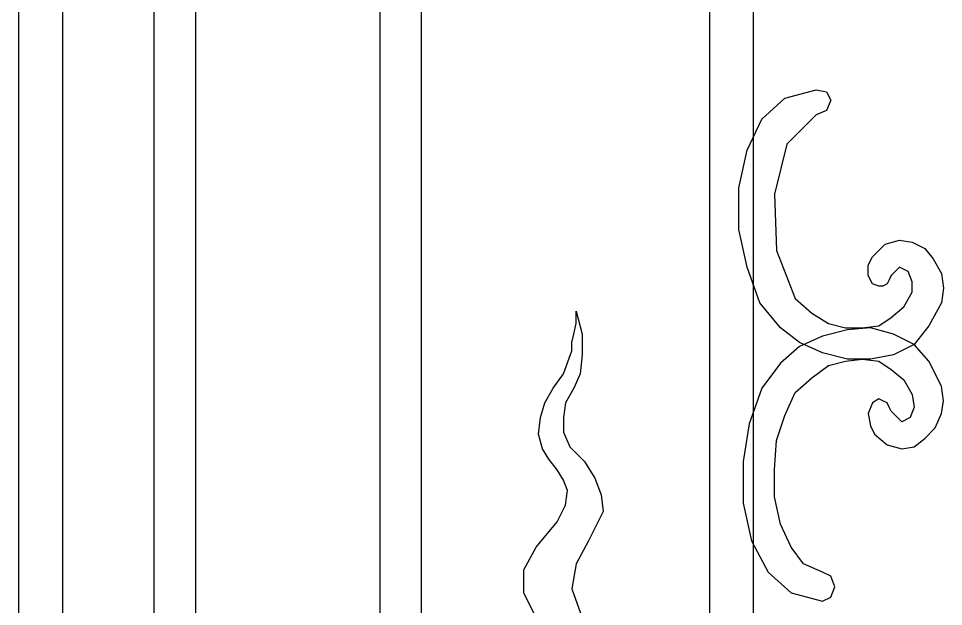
# Model space of a CAD drawing. Header units: centimetres. Extents: x -55 to 55, y -47 to 50.
# Drawn here: x -54.07 to -21.88, y 7.69 to 28.15 of the extents above; entities that cross this region are included whole.
import ezdxf

# ---------------------------------------------------------------- set-up
doc = ezdxf.new("R2010")
doc.units = ezdxf.units.CM
doc.header["$MEASUREMENT"] = 0
doc.layers.add('layer 1', color=7, linetype='Continuous')

msp = doc.modelspace()

# ---------------------------------------------------------------- linework, layer by layer
at = {"layer": 'layer 1', "color": 108}
for points, knots in [([(-54.06691, 42.81465), (-54.06691, 42.81465), (-47.89166, 42.81465), (-47.89166, 42.81465), (-47.89166, 42.81465), (-47.89166, 42.81465), (-47.89166, -42.69443), (-47.89166, -42.69443), (-47.89166, -42.69443), (-47.89166, -42.69443), (-54.06691, -42.69443), (-54.06691, -42.69443), (-54.06691, -42.69443), (-54.06691, -42.69443), (-54.06691, 42.81465), (-54.06691, 42.81465)], [0, 0, 0, 0, 0.25, 0.25, 0.25, 0.25, 0.5, 0.5, 0.5, 0.5, 0.75, 0.75, 0.75, 0.75, 1, 1, 1, 1]), ([(-41.49846, -43.49358), (-41.49846, -43.49358), (-41.49846, 36.85735), (-41.49846, 36.85735), (-41.49846, 36.85735), (-41.49846, 36.85735), (-40.04546, 37.00265), (-40.04546, 37.00265), (-40.04546, 37.00265), (-40.04546, 37.00265), (-40.04546, -43.34828), (-40.04546, -43.34828), (-40.04546, -43.34828), (-40.04546, -43.34828), (-41.49846, -43.49358), (-41.49846, -43.49358)], [0, 0, 0, 0, 0.25, 0.25, 0.25, 0.25, 0.5, 0.5, 0.5, 0.5, 0.75, 0.75, 0.75, 0.75, 1, 1, 1, 1]), ([(-30.01975, -43.49358), (-30.01975, -43.49358), (-30.01975, 36.6394), (-30.01975, 36.6394), (-30.01975, 36.6394), (-30.01975, 36.6394), (-28.4941, 36.7847), (-28.4941, 36.7847), (-28.4941, 36.7847), (-28.4941, 36.7847), (-28.4941, -43.34828), (-28.4941, -43.34828), (-28.4941, -43.34828), (-28.4941, -43.34828), (-30.01975, -43.49358), (-30.01975, -43.49358)], [0, 0, 0, 0, 0.25, 0.25, 0.25, 0.25, 0.5, 0.5, 0.5, 0.5, 0.75, 0.75, 0.75, 0.75, 1, 1, 1, 1]), ([(-23.6992, 19.20339), (-23.6992, 19.20339), (-23.4086, 19.49399), (-23.4086, 19.49399), (-23.4086, 19.49399), (-23.4086, 19.49399), (-23.118, 19.34869), (-23.118, 19.34869), (-23.118, 19.34869), (-23.118, 19.34869), (-22.9727, 18.98544), (-22.9727, 18.98544), (-22.9727, 18.98544), (-22.9727, 18.98544), (-22.9727, 18.62219), (-22.9727, 18.62219), (-22.9727, 18.62219), (-22.9727, 18.62219), (-23.2633, 18.11364), (-23.2633, 18.11364), (-23.2633, 18.11364), (-23.2633, 18.11364), (-23.6992, 17.75039), (-23.6992, 17.75039), (-23.6992, 17.75039), (-23.6992, 17.75039), (-24.1351, 17.45979), (-24.1351, 17.45979), (-24.1351, 17.45979), (-24.1351, 17.45979), (-24.7163, 17.38714), (-24.7163, 17.38714), (-24.7163, 17.38714), (-24.7163, 17.38714), (-25.2975, 17.38714), (-25.2975, 17.38714), (-25.2975, 17.38714), (-25.2975, 17.38714), (-25.8787, 17.53244), (-25.8787, 17.53244), (-25.8787, 17.53244), (-25.8787, 17.53244), (-26.4599, 17.89569), (-26.4599, 17.89569), (-26.4599, 17.89569), (-26.4599, 17.89569), (-27.0411, 18.40424), (-27.0411, 18.40424), (-27.0411, 18.40424), (-27.0411, 18.40424), (-27.69495, 20.0752), (-27.69495, 20.0752), (-27.69495, 20.0752), (-27.69495, 20.0752), (-27.7676, 22.03675), (-27.7676, 22.03675), (-27.7676, 22.03675), (-27.7676, 22.03675), (-27.3317, 23.78035), (-27.3317, 23.78035), (-27.3317, 23.78035), (-27.3317, 23.78035), (-26.3146, 24.79745), (-26.3146, 24.79745), (-26.3146, 24.79745), (-26.3146, 24.79745), (-25.95135, 24.94275), (-25.95135, 24.94275), (-25.95135, 24.94275), (-25.95135, 24.94275), (-25.80605, 25.306), (-25.80605, 25.306), (-25.80605, 25.306), (-25.80605, 25.306), (-25.95135, 25.5966), (-25.95135, 25.5966), (-25.95135, 25.5966), (-25.95135, 25.5966), (-26.3146, 25.66925), (-26.3146, 25.66925), (-26.3146, 25.66925), (-26.3146, 25.66925), (-27.40435, 25.37865), (-27.40435, 25.37865), (-27.40435, 25.37865), (-27.40435, 25.37865), (-28.2035, 24.65215), (-28.2035, 24.65215), (-28.2035, 24.65215), (-28.2035, 24.65215), (-28.71205, 23.5624), (-28.71205, 23.5624), (-28.71205, 23.5624), (-28.71205, 23.5624), (-29.00265, 22.2547), (-29.00265, 22.2547), (-29.00265, 22.2547), (-29.00265, 22.2547), (-29.00265, 20.8017), (-29.00265, 20.8017), (-29.00265, 20.8017), (-29.00265, 20.8017), (-28.71205, 19.49399), (-28.71205, 19.49399), (-28.71205, 19.49399), (-28.71205, 19.49399), (-28.27615, 18.25894), (-28.27615, 18.25894), (-28.27615, 18.25894), (-28.27615, 18.25894), (-27.54965, 17.38714), (-27.54965, 17.38714), (-27.54965, 17.38714), (-27.54965, 17.38714), (-26.8958, 16.87859), (-26.8958, 16.87859), (-26.8958, 16.87859), (-26.8958, 16.87859), (-26.09665, 16.51534), (-26.09665, 16.51534), (-26.09665, 16.51534), (-26.09665, 16.51534), (-25.22485, 16.29739), (-25.22485, 16.29739), (-25.22485, 16.29739), (-25.22485, 16.29739), (-24.4257, 16.29739), (-24.4257, 16.29739), (-24.4257, 16.29739), (-24.4257, 16.29739), (-23.62655, 16.44269), (-23.62655, 16.44269), (-23.62655, 16.44269), (-23.62655, 16.44269), (-22.90005, 16.80594), (-22.90005, 16.80594), (-22.90005, 16.80594), (-22.90005, 16.80594), (-22.3915, 17.45979), (-22.3915, 17.45979), (-22.3915, 17.45979), (-22.3915, 17.45979), (-21.9556, 18.25894), (-21.9556, 18.25894), (-21.9556, 18.25894), (-21.9556, 18.25894), (-21.88295, 18.76749), (-21.88295, 18.76749), (-21.88295, 18.76749), (-21.88295, 18.76749), (-21.9556, 19.27604), (-21.9556, 19.27604), (-21.9556, 19.27604), (-21.9556, 19.27604), (-22.2462, 19.7846), (-22.2462, 19.7846), (-22.2462, 19.7846), (-22.2462, 19.7846), (-22.5368, 20.14785), (-22.5368, 20.14785), (-22.5368, 20.14785), (-22.5368, 20.14785), (-22.9727, 20.3658), (-22.9727, 20.3658), (-22.9727, 20.3658), (-22.9727, 20.3658), (-23.4086, 20.43845), (-23.4086, 20.43845), (-23.4086, 20.43845), (-23.4086, 20.43845), (-23.91715, 20.29315), (-23.91715, 20.29315), (-23.91715, 20.29315), (-23.91715, 20.29315), (-24.35305, 19.85725), (-24.35305, 19.85725), (-24.35305, 19.85725), (-24.35305, 19.85725), (-24.49835, 19.56664), (-24.49835, 19.56664), (-24.49835, 19.56664), (-24.49835, 19.56664), (-24.49835, 19.20339), (-24.49835, 19.20339), (-24.49835, 19.20339), (-24.49835, 19.20339), (-24.35305, 18.91279), (-24.35305, 18.91279), (-24.35305, 18.91279), (-24.35305, 18.91279), (-24.1351, 18.84014), (-24.1351, 18.84014), (-24.1351, 18.84014), (-24.1351, 18.84014), (-23.9898, 18.84014), (-23.9898, 18.84014), (-23.9898, 18.84014), (-23.9898, 18.84014), (-23.8445, 18.91279), (-23.8445, 18.91279), (-23.8445, 18.91279), (-23.8445, 18.91279), (-23.77185, 19.05809), (-23.77185, 19.05809), (-23.77185, 19.05809), (-23.77185, 19.05809), (-23.6992, 19.20339), (-23.6992, 19.20339)], [0, 0, 0, 0, 0.01923077, 0.01923077, 0.01923077, 0.01923077, 0.03846154, 0.03846154, 0.03846154, 0.03846154, 0.05769231, 0.05769231, 0.05769231, 0.05769231, 0.07692308, 0.07692308, 0.07692308, 0.07692308, 0.09615385, 0.09615385, 0.09615385, 0.09615385, 0.11538462, 0.11538462, 0.11538462, 0.11538462, 0.13461538, 0.13461538, 0.13461538, 0.13461538, 0.15384615, 0.15384615, 0.15384615, 0.15384615, 0.17307692, 0.17307692, 0.17307692, 0.17307692, 0.19230769, 0.19230769, 0.19230769, 0.19230769, 0.21153846, 0.21153846, 0.21153846, 0.21153846, 0.23076923, 0.23076923, 0.23076923, 0.23076923, 0.25, 0.25, 0.25, 0.25, 0.26923077, 0.26923077, 0.26923077, 0.26923077, 0.28846154, 0.28846154, 0.28846154, 0.28846154, 0.30769231, 0.30769231, 0.30769231, 0.30769231, 0.32692308, 0.32692308, 0.32692308, 0.32692308, 0.34615385, 0.34615385, 0.34615385, 0.34615385, 0.36538462, 0.36538462, 0.36538462, 0.36538462, 0.38461538, 0.38461538, 0.38461538, 0.38461538, 0.40384615, 0.40384615, 0.40384615, 0.40384615, 0.42307692, 0.42307692, 0.42307692, 0.42307692, 0.44230769, 0.44230769, 0.44230769, 0.44230769, 0.46153846, 0.46153846, 0.46153846, 0.46153846, 0.48076923, 0.48076923, 0.48076923, 0.48076923, 0.5, 0.5, 0.5, 0.5, 0.51923077, 0.51923077, 0.51923077, 0.51923077, 0.53846154, 0.53846154, 0.53846154, 0.53846154, 0.55769231, 0.55769231, 0.55769231, 0.55769231, 0.57692308, 0.57692308, 0.57692308, 0.57692308, 0.59615385, 0.59615385, 0.59615385, 0.59615385, 0.61538462, 0.61538462, 0.61538462, 0.61538462, 0.63461538, 0.63461538, 0.63461538, 0.63461538, 0.65384615, 0.65384615, 0.65384615, 0.65384615, 0.67307692, 0.67307692, 0.67307692, 0.67307692, 0.69230769, 0.69230769, 0.69230769, 0.69230769, 0.71153846, 0.71153846, 0.71153846, 0.71153846, 0.73076923, 0.73076923, 0.73076923, 0.73076923, 0.75, 0.75, 0.75, 0.75, 0.76923077, 0.76923077, 0.76923077, 0.76923077, 0.78846154, 0.78846154, 0.78846154, 0.78846154, 0.80769231, 0.80769231, 0.80769231, 0.80769231, 0.82692308, 0.82692308, 0.82692308, 0.82692308, 0.84615385, 0.84615385, 0.84615385, 0.84615385, 0.86538462, 0.86538462, 0.86538462, 0.86538462, 0.88461538, 0.88461538, 0.88461538, 0.88461538, 0.90384615, 0.90384615, 0.90384615, 0.90384615, 0.92307692, 0.92307692, 0.92307692, 0.92307692, 0.94230769, 0.94230769, 0.94230769, 0.94230769, 0.96153846, 0.96153846, 0.96153846, 0.96153846, 0.98076923, 0.98076923, 0.98076923, 0.98076923, 1, 1, 1, 1]), ([(-33.7249, 10.99394), (-33.7249, 10.99394), (-33.79755, 11.57514), (-33.79755, 11.57514), (-33.79755, 11.57514), (-33.79755, 11.57514), (-34.0155, 12.15634), (-34.0155, 12.15634), (-34.0155, 12.15634), (-34.0155, 12.15634), (-34.37875, 12.73754), (-34.37875, 12.73754), (-34.37875, 12.73754), (-34.37875, 12.73754), (-34.8873, 13.24609), (-34.8873, 13.24609), (-34.8873, 13.24609), (-34.8873, 13.24609), (-35.10525, 13.75464), (-35.10525, 13.75464), (-35.10525, 13.75464), (-35.10525, 13.75464), (-35.10525, 14.26319), (-35.10525, 14.26319), (-35.10525, 14.26319), (-35.10525, 14.26319), (-35.0326, 14.77174), (-35.0326, 14.77174), (-35.0326, 14.77174), (-35.0326, 14.77174), (-34.742, 15.28029), (-34.742, 15.28029), (-34.742, 15.28029), (-34.742, 15.28029), (-34.52405, 15.78884), (-34.52405, 15.78884), (-34.52405, 15.78884), (-34.52405, 15.78884), (-34.4514, 16.44269), (-34.4514, 16.44269), (-34.4514, 16.44269), (-34.4514, 16.44269), (-34.4514, 17.16919), (-34.4514, 17.16919), (-34.4514, 17.16919), (-34.4514, 17.16919), (-34.66935, 17.96834), (-34.66935, 17.96834), (-34.66935, 17.96834), (-34.66935, 17.96834), (-34.66935, 17.53244), (-34.66935, 17.53244), (-34.66935, 17.53244), (-34.66935, 17.53244), (-34.742, 17.16919), (-34.742, 17.16919), (-34.742, 17.16919), (-34.742, 17.16919), (-34.81465, 16.87859), (-34.81465, 16.87859), (-34.81465, 16.87859), (-34.81465, 16.87859), (-34.81465, 16.58799), (-34.81465, 16.58799), (-34.81465, 16.58799), (-34.81465, 16.58799), (-35.10525, 15.78884), (-35.10525, 15.78884), (-35.10525, 15.78884), (-35.10525, 15.78884), (-35.4685, 15.28029), (-35.4685, 15.28029), (-35.4685, 15.28029), (-35.4685, 15.28029), (-35.7591, 14.77174), (-35.7591, 14.77174), (-35.7591, 14.77174), (-35.7591, 14.77174), (-35.9044, 14.26319), (-35.9044, 14.26319), (-35.9044, 14.26319), (-35.9044, 14.26319), (-35.97705, 13.68199), (-35.97705, 13.68199), (-35.97705, 13.68199), (-35.97705, 13.68199), (-35.83175, 13.17344), (-35.83175, 13.17344), (-35.83175, 13.17344), (-35.83175, 13.17344), (-35.6138, 12.81019), (-35.6138, 12.81019), (-35.6138, 12.81019), (-35.6138, 12.81019), (-35.3232, 12.44694), (-35.3232, 12.44694), (-35.3232, 12.44694), (-35.3232, 12.44694), (-35.10525, 12.08369), (-35.10525, 12.08369), (-35.10525, 12.08369), (-35.10525, 12.08369), (-34.95995, 11.72044), (-34.95995, 11.72044), (-34.95995, 11.72044), (-34.95995, 11.72044), (-35.0326, 11.21189), (-35.0326, 11.21189), (-35.0326, 11.21189), (-35.0326, 11.21189), (-35.3232, 10.63069), (-35.3232, 10.63069), (-35.3232, 10.63069), (-35.3232, 10.63069), (-36.0497, 9.75889), (-36.0497, 9.75889), (-36.0497, 9.75889), (-36.0497, 9.75889), (-36.4856, 8.95974), (-36.4856, 8.95974), (-36.4856, 8.95974), (-36.4856, 8.95974), (-36.4856, 8.16059), (-36.4856, 8.16059), (-36.4856, 8.16059), (-36.4856, 8.16059), (-36.0497, 7.28879), (-36.0497, 7.28879), (-36.0497, 7.28879), (-36.0497, 7.28879), (-35.7591, 7.21614), (-35.7591, 7.21614), (-35.7591, 7.21614), (-35.7591, 7.21614), (-35.1779, 7.14349), (-35.1779, 7.14349), (-35.1779, 7.14349), (-35.1779, 7.14349), (-34.66935, 7.14349), (-34.66935, 7.14349), (-34.66935, 7.14349), (-34.66935, 7.14349), (-34.4514, 7.28879), (-34.4514, 7.28879), (-34.4514, 7.28879), (-34.4514, 7.28879), (-34.81465, 8.30589), (-34.81465, 8.30589), (-34.81465, 8.30589), (-34.81465, 8.30589), (-34.66935, 9.17769), (-34.66935, 9.17769), (-34.66935, 9.17769), (-34.66935, 9.17769), (-34.23345, 9.97684), (-34.23345, 9.97684), (-34.23345, 9.97684), (-34.23345, 9.97684), (-33.7249, 10.99394), (-33.7249, 10.99394)], [0, 0, 0, 0, 0.025, 0.025, 0.025, 0.025, 0.05, 0.05, 0.05, 0.05, 0.075, 0.075, 0.075, 0.075, 0.1, 0.1, 0.1, 0.1, 0.125, 0.125, 0.125, 0.125, 0.15, 0.15, 0.15, 0.15, 0.175, 0.175, 0.175, 0.175, 0.2, 0.2, 0.2, 0.2, 0.225, 0.225, 0.225, 0.225, 0.25, 0.25, 0.25, 0.25, 0.275, 0.275, 0.275, 0.275, 0.3, 0.3, 0.3, 0.3, 0.325, 0.325, 0.325, 0.325, 0.35, 0.35, 0.35, 0.35, 0.375, 0.375, 0.375, 0.375, 0.4, 0.4, 0.4, 0.4, 0.425, 0.425, 0.425, 0.425, 0.45, 0.45, 0.45, 0.45, 0.475, 0.475, 0.475, 0.475, 0.5, 0.5, 0.5, 0.5, 0.525, 0.525, 0.525, 0.525, 0.55, 0.55, 0.55, 0.55, 0.575, 0.575, 0.575, 0.575, 0.6, 0.6, 0.6, 0.6, 0.625, 0.625, 0.625, 0.625, 0.65, 0.65, 0.65, 0.65, 0.675, 0.675, 0.675, 0.675, 0.7, 0.7, 0.7, 0.7, 0.725, 0.725, 0.725, 0.725, 0.75, 0.75, 0.75, 0.75, 0.775, 0.775, 0.775, 0.775, 0.8, 0.8, 0.8, 0.8, 0.825, 0.825, 0.825, 0.825, 0.85, 0.85, 0.85, 0.85, 0.875, 0.875, 0.875, 0.875, 0.9, 0.9, 0.9, 0.9, 0.925, 0.925, 0.925, 0.925, 0.95, 0.95, 0.95, 0.95, 0.975, 0.975, 0.975, 0.975, 1, 1, 1, 1]), ([(-23.6992, 14.48114), (-23.6992, 14.48114), (-23.33595, 14.11789), (-23.33595, 14.11789), (-23.33595, 14.11789), (-23.33595, 14.11789), (-23.04535, 14.26319), (-23.04535, 14.26319), (-23.04535, 14.26319), (-23.04535, 14.26319), (-22.90005, 14.62644), (-22.90005, 14.62644), (-22.90005, 14.62644), (-22.90005, 14.62644), (-22.9727, 15.06234), (-22.9727, 15.06234), (-22.9727, 15.06234), (-22.9727, 15.06234), (-23.2633, 15.57089), (-23.2633, 15.57089), (-23.2633, 15.57089), (-23.2633, 15.57089), (-23.6992, 15.93414), (-23.6992, 15.93414), (-23.6992, 15.93414), (-23.6992, 15.93414), (-24.1351, 16.22474), (-24.1351, 16.22474), (-24.1351, 16.22474), (-24.1351, 16.22474), (-24.7163, 16.29739), (-24.7163, 16.29739), (-24.7163, 16.29739), (-24.7163, 16.29739), (-25.2975, 16.22474), (-25.2975, 16.22474), (-25.2975, 16.22474), (-25.2975, 16.22474), (-25.8787, 16.07944), (-25.8787, 16.07944), (-25.8787, 16.07944), (-25.8787, 16.07944), (-26.4599, 15.64354), (-26.4599, 15.64354), (-26.4599, 15.64354), (-26.4599, 15.64354), (-27.0411, 15.13499), (-27.0411, 15.13499), (-27.0411, 15.13499), (-27.0411, 15.13499), (-27.40435, 14.33584), (-27.40435, 14.33584), (-27.40435, 14.33584), (-27.40435, 14.33584), (-27.69495, 13.46404), (-27.69495, 13.46404), (-27.69495, 13.46404), (-27.69495, 13.46404), (-27.7676, 12.44694), (-27.7676, 12.44694), (-27.7676, 12.44694), (-27.7676, 12.44694), (-27.7676, 11.50249), (-27.7676, 11.50249), (-27.7676, 11.50249), (-27.7676, 11.50249), (-27.54965, 10.55804), (-27.54965, 10.55804), (-27.54965, 10.55804), (-27.54965, 10.55804), (-27.1864, 9.75889), (-27.1864, 9.75889), (-27.1864, 9.75889), (-27.1864, 9.75889), (-26.7505, 9.17769), (-26.7505, 9.17769), (-26.7505, 9.17769), (-26.7505, 9.17769), (-26.09665, 8.88709), (-26.09665, 8.88709), (-26.09665, 8.88709), (-26.09665, 8.88709), (-25.80605, 8.74179), (-25.80605, 8.74179), (-25.80605, 8.74179), (-25.80605, 8.74179), (-25.66075, 8.37854), (-25.66075, 8.37854), (-25.66075, 8.37854), (-25.66075, 8.37854), (-25.80605, 8.01529), (-25.80605, 8.01529), (-25.80605, 8.01529), (-25.80605, 8.01529), (-26.09665, 7.86999), (-26.09665, 7.86999), (-26.09665, 7.86999), (-26.09665, 7.86999), (-27.1864, 8.16059), (-27.1864, 8.16059), (-27.1864, 8.16059), (-27.1864, 8.16059), (-27.98555, 8.88709), (-27.98555, 8.88709), (-27.98555, 8.88709), (-27.98555, 8.88709), (-28.56675, 9.97684), (-28.56675, 9.97684), (-28.56675, 9.97684), (-28.56675, 9.97684), (-28.85735, 11.28454), (-28.85735, 11.28454), (-28.85735, 11.28454), (-28.85735, 11.28454), (-28.85735, 12.73754), (-28.85735, 12.73754), (-28.85735, 12.73754), (-28.85735, 12.73754), (-28.6394, 14.04524), (-28.6394, 14.04524), (-28.6394, 14.04524), (-28.6394, 14.04524), (-28.2035, 15.28029), (-28.2035, 15.28029), (-28.2035, 15.28029), (-28.2035, 15.28029), (-27.54965, 16.15209), (-27.54965, 16.15209), (-27.54965, 16.15209), (-27.54965, 16.15209), (-26.8958, 16.73329), (-26.8958, 16.73329), (-26.8958, 16.73329), (-26.8958, 16.73329), (-26.09665, 17.09654), (-26.09665, 17.09654), (-26.09665, 17.09654), (-26.09665, 17.09654), (-25.22485, 17.31449), (-25.22485, 17.31449), (-25.22485, 17.31449), (-25.22485, 17.31449), (-24.4257, 17.38714), (-24.4257, 17.38714), (-24.4257, 17.38714), (-24.4257, 17.38714), (-23.62655, 17.16919), (-23.62655, 17.16919), (-23.62655, 17.16919), (-23.62655, 17.16919), (-22.90005, 16.80594), (-22.90005, 16.80594), (-22.90005, 16.80594), (-22.90005, 16.80594), (-22.3915, 16.22474), (-22.3915, 16.22474), (-22.3915, 16.22474), (-22.3915, 16.22474), (-21.9556, 15.35294), (-21.9556, 15.35294), (-21.9556, 15.35294), (-21.9556, 15.35294), (-21.88295, 14.84439), (-21.88295, 14.84439), (-21.88295, 14.84439), (-21.88295, 14.84439), (-21.9556, 14.40849), (-21.9556, 14.40849), (-21.9556, 14.40849), (-21.9556, 14.40849), (-22.17355, 13.89994), (-22.17355, 13.89994), (-22.17355, 13.89994), (-22.17355, 13.89994), (-22.5368, 13.53669), (-22.5368, 13.53669), (-22.5368, 13.53669), (-22.5368, 13.53669), (-22.90005, 13.24609), (-22.90005, 13.24609), (-22.90005, 13.24609), (-22.90005, 13.24609), (-23.33595, 13.17344), (-23.33595, 13.17344), (-23.33595, 13.17344), (-23.33595, 13.17344), (-23.8445, 13.31874), (-23.8445, 13.31874), (-23.8445, 13.31874), (-23.8445, 13.31874), (-24.2804, 13.68199), (-24.2804, 13.68199), (-24.2804, 13.68199), (-24.2804, 13.68199), (-24.4257, 13.97259), (-24.4257, 13.97259), (-24.4257, 13.97259), (-24.4257, 13.97259), (-24.49835, 14.40849), (-24.49835, 14.40849), (-24.49835, 14.40849), (-24.49835, 14.40849), (-24.35305, 14.77174), (-24.35305, 14.77174), (-24.35305, 14.77174), (-24.35305, 14.77174), (-24.1351, 14.91704), (-24.1351, 14.91704), (-24.1351, 14.91704), (-24.1351, 14.91704), (-23.9898, 14.84439), (-23.9898, 14.84439), (-23.9898, 14.84439), (-23.9898, 14.84439), (-23.8445, 14.77174), (-23.8445, 14.77174), (-23.8445, 14.77174), (-23.8445, 14.77174), (-23.77185, 14.62644), (-23.77185, 14.62644), (-23.77185, 14.62644), (-23.77185, 14.62644), (-23.6992, 14.48114), (-23.6992, 14.48114)], [0, 0, 0, 0, 0.01785714, 0.01785714, 0.01785714, 0.01785714, 0.03571429, 0.03571429, 0.03571429, 0.03571429, 0.05357143, 0.05357143, 0.05357143, 0.05357143, 0.07142857, 0.07142857, 0.07142857, 0.07142857, 0.08928571, 0.08928571, 0.08928571, 0.08928571, 0.10714286, 0.10714286, 0.10714286, 0.10714286, 0.125, 0.125, 0.125, 0.125, 0.14285714, 0.14285714, 0.14285714, 0.14285714, 0.16071429, 0.16071429, 0.16071429, 0.16071429, 0.17857143, 0.17857143, 0.17857143, 0.17857143, 0.19642857, 0.19642857, 0.19642857, 0.19642857, 0.21428571, 0.21428571, 0.21428571, 0.21428571, 0.23214286, 0.23214286, 0.23214286, 0.23214286, 0.25, 0.25, 0.25, 0.25, 0.26785714, 0.26785714, 0.26785714, 0.26785714, 0.28571429, 0.28571429, 0.28571429, 0.28571429, 0.30357143, 0.30357143, 0.30357143, 0.30357143, 0.32142857, 0.32142857, 0.32142857, 0.32142857, 0.33928571, 0.33928571, 0.33928571, 0.33928571, 0.35714286, 0.35714286, 0.35714286, 0.35714286, 0.375, 0.375, 0.375, 0.375, 0.39285714, 0.39285714, 0.39285714, 0.39285714, 0.41071429, 0.41071429, 0.41071429, 0.41071429, 0.42857143, 0.42857143, 0.42857143, 0.42857143, 0.44642857, 0.44642857, 0.44642857, 0.44642857, 0.46428571, 0.46428571, 0.46428571, 0.46428571, 0.48214286, 0.48214286, 0.48214286, 0.48214286, 0.5, 0.5, 0.5, 0.5, 0.51785714, 0.51785714, 0.51785714, 0.51785714, 0.53571429, 0.53571429, 0.53571429, 0.53571429, 0.55357143, 0.55357143, 0.55357143, 0.55357143, 0.57142857, 0.57142857, 0.57142857, 0.57142857, 0.58928571, 0.58928571, 0.58928571, 0.58928571, 0.60714286, 0.60714286, 0.60714286, 0.60714286, 0.625, 0.625, 0.625, 0.625, 0.64285714, 0.64285714, 0.64285714, 0.64285714, 0.66071429, 0.66071429, 0.66071429, 0.66071429, 0.67857143, 0.67857143, 0.67857143, 0.67857143, 0.69642857, 0.69642857, 0.69642857, 0.69642857, 0.71428571, 0.71428571, 0.71428571, 0.71428571, 0.73214286, 0.73214286, 0.73214286, 0.73214286, 0.75, 0.75, 0.75, 0.75, 0.76785714, 0.76785714, 0.76785714, 0.76785714, 0.78571429, 0.78571429, 0.78571429, 0.78571429, 0.80357143, 0.80357143, 0.80357143, 0.80357143, 0.82142857, 0.82142857, 0.82142857, 0.82142857, 0.83928571, 0.83928571, 0.83928571, 0.83928571, 0.85714286, 0.85714286, 0.85714286, 0.85714286, 0.875, 0.875, 0.875, 0.875, 0.89285714, 0.89285714, 0.89285714, 0.89285714, 0.91071429, 0.91071429, 0.91071429, 0.91071429, 0.92857143, 0.92857143, 0.92857143, 0.92857143, 0.94642857, 0.94642857, 0.94642857, 0.94642857, 0.96428571, 0.96428571, 0.96428571, 0.96428571, 0.98214286, 0.98214286, 0.98214286, 0.98214286, 1, 1, 1, 1])]:
    msp.add_open_spline(points, degree=3, knots=knots, dxfattribs=at)
at = {"layer": 'layer 1', "color": 127}
msp.add_open_spline([(-52.54126, 40.1266), (-52.54126, 40.1266), (-49.34466, 40.1266), (-49.34466, 40.1266), (-49.34466, 40.1266), (-49.34466, 40.1266), (-49.34466, -39.78842), (-49.34466, -39.78842), (-49.34466, -39.78842), (-49.34466, -39.78842), (-52.54126, -39.78842), (-52.54126, -39.78842), (-52.54126, -39.78842), (-52.54126, -39.78842), (-52.54126, 40.1266), (-52.54126, 40.1266)], degree=3, knots=[0, 0, 0, 0, 0.25, 0.25, 0.25, 0.25, 0.5, 0.5, 0.5, 0.5, 0.75, 0.75, 0.75, 0.75, 1, 1, 1, 1], dxfattribs=at)

doc.saveas('drawing.dxf')
